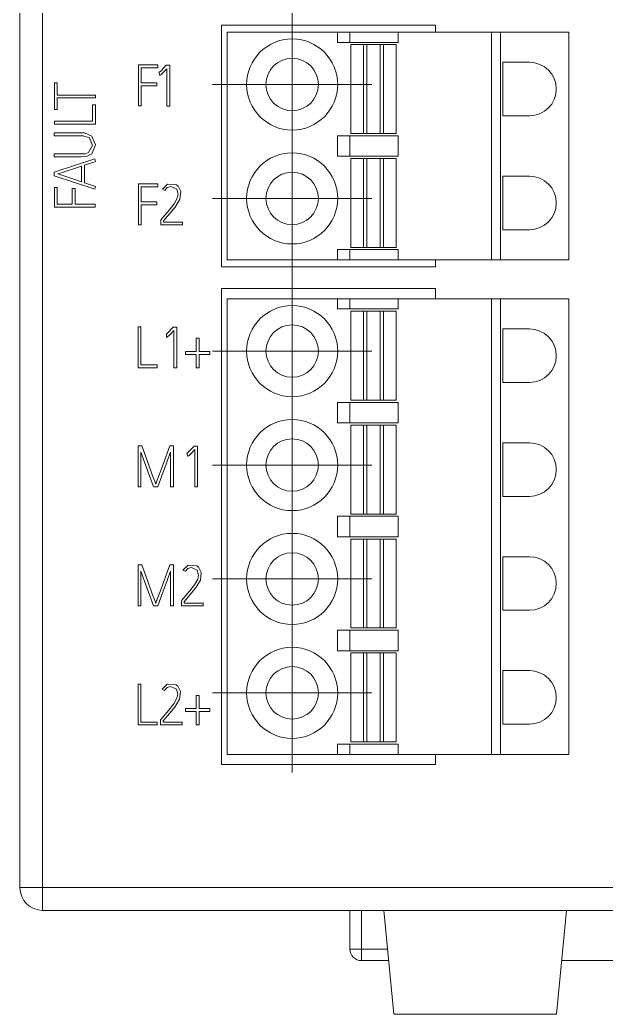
# Model space of a CAD drawing. Header units: millimetres. Extents: x 41350 to 54029, y 25852 to 34717.
# Drawn here: x 47228.4 to 47254.15, y 33416.35 to 33459.99 of the extents above; entities that cross this region are included whole.
import ezdxf

# ---------------------------------------------------------------- set-up
doc = ezdxf.new("R2010")
doc.units = ezdxf.units.MM
doc.set_wipeout_variables(frame=1)
doc.layers.add('! NO PLOT !', color=7, linetype='Continuous', true_color=0xff75dd, plot=False)
doc.layers.add('000-PI-Oprema', color=30, linetype='Continuous', lineweight=5)

# ---------------------------------------------------------------- blocks, each defined once
blk = doc.blocks.new('6GK5206-2BS00-2AC2')
at = {"layer": '000-PI-Oprema'}
for p, q in [((-29.997042, -72.5), (-29.997042, 0.23793)), ((29.002958, -73.5), (-28.997042, -73.5)), ((-15.497042, -75.201749), (-15.497042, -73.499891)), ((-14.997042, -73.499956), (-14.997042, -75.201749)), ((-14.008649, -73.50007), (-13.569341, -78.05164)), ((-5.985435, -73.50007), (-6.424743, -78.05164)), ((-14.997042, -75.201749), (-15.497042, -75.201749)), ((-14.997042, -75.701749), (-14.997042, -75.201749)), ((-14.997042, -75.201749), (-13.844342, -75.201749)), ((-13.79604, -75.701749), (-14.997042, -75.701749)), ((-6.197813, -75.701749), (2.577999, -75.701749)), ((-6.424743, -78.05164), (-13.569341, -78.05164))]:
    blk.add_line(p, q, dxfattribs=at)
blk.add_arc((-14.997042, -75.201749), 0.5, 180, 270, dxfattribs=at)
blk.add_wipeout([(-29.591861, 72.631131), (-9.303593, 72.631131), (-9.146516, 72.646227), (-8.983075, 72.649161), (-8.90759, 72.631131), (-8.899498, 72.5), (29.002958, 72.5), (29.002958, -72.5), (-28.997042, -72.5), (-28.997042, 1.482354), (-29.379178, 1.619586), (-29.597041, 2.081522), (-29.59186, 72.631132)]).dxf.layer = '000-PI-Oprema'
for p, q in [((-28.997042, -0.711035), (-28.997042, -72.5)), ((-18.037042, -40.743966), (-18.037042, -33.746766)), ((-11.747042, -34.648), (-21.147042, -34.648)), ((-21.147042, -34.648), (-21.147042, -45.248)), ((-11.747042, -34.945381), (-11.747042, -34.648)), ((-20.887039, -34.948), (-20.897042, -34.948)), ((-20.897042, -34.948), (-20.897042, -44.945366)), ((-20.887042, -34.945366), (-16.043272, -34.945366)), ((-20.887042, -44.945366), (-20.887042, -34.945366)), ((-16.043272, -34.945366), (-15.50635, -34.945366)), ((-16.043272, -35.395366), (-16.043272, -34.945366)), ((-15.50635, -34.945366), (-13.387042, -34.945366)), ((-15.50635, -35.395366), (-15.50635, -34.945366)), ((-13.387042, -34.945366), (-9.287042, -34.945366)), ((-13.387042, -35.395366), (-13.387042, -34.945366)), ((-9.287042, -34.945366), (-8.887042, -34.945366)), ((-9.287042, -44.945366), (-9.287042, -34.945366)), ((-8.887042, -34.945366), (-5.887042, -34.945366)), ((-8.887042, -44.945366), (-8.887042, -34.945366)), ((-5.887042, -44.945366), (-5.887042, -34.945366)), ((-16.043272, -35.395366), (-15.50635, -35.395366)), ((-15.50635, -35.395366), (-13.387042, -35.395366)), ((-15.462042, -35.495366), (-14.903254, -35.495366)), ((-15.462042, -39.395366), (-15.462042, -35.495366)), ((-14.903254, -35.495366), (-14.754931, -35.495366)), ((-14.903254, -39.395366), (-14.903254, -35.495366)), ((-14.754931, -35.495366), (-14.169153, -35.495366)), ((-14.754931, -39.395366), (-14.754931, -35.495366)), ((-14.169153, -35.495366), (-14.02083, -35.495366)), ((-14.169153, -39.395366), (-14.169153, -35.495366)), ((-14.02083, -35.495366), (-13.462042, -35.495366)), ((-14.02083, -39.395366), (-14.02083, -35.495366)), ((-13.462042, -39.395366), (-13.462042, -35.495366)), ((-23.93456, -36.388), (-24.790676, -36.388)), ((-24.790676, -36.388), (-24.790676, -38.18288)), ((-24.66341, -37.174265), (-24.66341, -36.515265)), ((-24.66341, -36.515265), (-23.93456, -36.515265)), ((-23.93456, -36.515265), (-23.93456, -36.388)), ((-23.572512, -36.397874), (-23.590066, -36.417987)), ((-23.415259, -36.397874), (-23.572512, -36.397874)), ((-23.539964, -36.552567), (-23.539964, -38.19056)), ((-23.415259, -38.19056), (-23.415259, -36.397874)), ((-7.612042, -36.270366), (-8.787042, -36.270366)), ((-8.787042, -36.270366), (-8.787042, -38.620366)), ((-23.889578, -36.72006), (-23.874584, -36.71494)), ((-23.874584, -36.71494), (-23.866905, -36.842205)), ((-28.479482, -37.173255), (-28.479482, -38.348996)), ((-28.352216, -37.173255), (-28.479482, -37.173255)), ((-28.352216, -37.70755), (-28.352216, -37.173255)), ((-23.979176, -37.174265), (-24.66341, -37.174265)), ((-24.66341, -38.18288), (-24.66341, -37.298971)), ((-24.66341, -37.298971), (-23.979176, -37.298971)), ((-23.979176, -37.298971), (-23.979176, -37.174265)), ((-21.535642, -37.245366), (-14.538442, -37.245366)), ((-26.682042, -37.70755), (-28.352216, -37.70755)), ((-28.352216, -38.348996), (-28.352216, -37.834815)), ((-28.352216, -37.834815), (-26.682042, -37.834815)), ((-26.682042, -37.834815), (-26.682042, -37.70755)), ((-28.479482, -38.348996), (-28.352216, -38.348996)), ((-26.682042, -38.139082), (-26.809307, -38.139082)), ((-26.809307, -38.139082), (-26.809307, -38.853303)), ((-26.682042, -38.980569), (-26.682042, -38.139082)), ((-24.790676, -38.18288), (-24.66341, -38.18288)), ((-23.539964, -38.19056), (-23.415259, -38.19056)), ((-18.037042, -45.743966), (-18.037042, -38.746766)), ((-8.787042, -38.620366), (-7.612042, -38.620366)), ((-28.479482, -38.853303), (-28.479482, -38.980569)), ((-26.809307, -38.853303), (-28.479482, -38.853303)), ((-28.479482, -38.980569), (-26.682042, -38.980569)), ((-28.484602, -39.372239), (-28.484602, -39.499504)), ((-16.043272, -40.395366), (-16.043272, -39.495366)), ((-16.043272, -39.495366), (-15.50635, -39.495366)), ((-15.50635, -40.395366), (-15.50635, -39.495366)), ((-15.50635, -39.495366), (-13.387042, -39.495366)), ((-14.903254, -39.395366), (-15.462042, -39.395366)), ((-14.754931, -39.395366), (-14.903254, -39.395366)), ((-14.169153, -39.395366), (-14.754931, -39.395366)), ((-14.02083, -39.395366), (-14.169153, -39.395366)), ((-13.462042, -39.395366), (-14.02083, -39.395366)), ((-13.387042, -40.395366), (-13.387042, -39.495366)), ((-28.484602, -40.291255), (-28.484602, -40.418521)), ((-26.70947, -40.508118), (-28.484602, -41.089955)), ((-26.669608, -40.630264), (-26.70947, -40.508118)), ((-16.043272, -40.395366), (-15.50635, -40.395366)), ((-15.50635, -40.395366), (-13.387042, -40.395366)), ((-15.462042, -40.495366), (-14.903254, -40.495366)), ((-15.462042, -44.395366), (-15.462042, -40.495366)), ((-14.903254, -40.495366), (-14.754931, -40.495366)), ((-14.903254, -44.395366), (-14.903254, -40.495366)), ((-14.754931, -40.495366), (-14.169153, -40.495366)), ((-14.754931, -44.395366), (-14.754931, -40.495366)), ((-14.169153, -40.495366), (-14.02083, -40.495366)), ((-14.169153, -44.395366), (-14.169153, -40.495366)), ((-14.02083, -40.495366), (-13.462042, -40.495366)), ((-14.02083, -44.395366), (-14.02083, -40.495366)), ((-13.462042, -44.395366), (-13.462042, -40.495366)), ((-28.188746, -41.12616), (-27.283626, -40.832499)), ((-27.283626, -40.832499), (-27.283626, -41.519293)), ((-27.156361, -41.561715), (-27.156361, -40.790077)), ((-28.484602, -41.089955), (-28.484602, -41.249768)), ((-28.484602, -41.249768), (-26.70947, -41.846233)), ((-28.324789, -41.169679), (-28.188746, -41.12616)), ((-8.787042, -41.270366), (-8.787042, -43.620366)), ((-7.612042, -41.270366), (-8.787042, -41.270366)), ((-28.354776, -41.771629), (-28.482042, -41.771629)), ((-28.482042, -41.771629), (-28.482042, -42.627745)), ((-28.354776, -42.500479), (-28.354776, -41.771629)), ((-27.571071, -41.816245), (-27.695776, -41.816245)), ((-27.695776, -41.816245), (-27.695776, -42.500479)), ((-27.571071, -42.500479), (-27.571071, -41.816245)), ((-26.669608, -41.726282), (-27.156361, -41.561715)), ((-26.70947, -41.846233), (-26.669608, -41.726282)), ((-23.93456, -41.613), (-24.790676, -41.613)), ((-24.790676, -41.613), (-24.790676, -43.40788)), ((-24.66341, -41.740265), (-23.93456, -41.740265)), ((-24.66341, -42.399265), (-24.66341, -41.740265)), ((-23.93456, -41.740265), (-23.93456, -41.613)), ((-23.739639, -41.835348), (-23.627368, -41.892764)), ((-21.535642, -42.245366), (-14.538442, -42.245366)), ((-28.482042, -42.627745), (-26.687162, -42.627745)), ((-27.695776, -42.500479), (-28.354776, -42.500479)), ((-26.687162, -42.500479), (-27.571071, -42.500479)), ((-26.687162, -42.627745), (-26.687162, -42.500479)), ((-23.979176, -42.399265), (-24.66341, -42.399265)), ((-24.66341, -43.40788), (-24.66341, -42.523971)), ((-24.66341, -42.523971), (-23.979176, -42.523971)), ((-23.979176, -42.523971), (-23.979176, -42.399265)), ((-23.792301, -43.165783), (-23.807295, -43.183337)), ((-23.807295, -43.183337), (-23.807295, -43.413)), ((-24.790676, -43.40788), (-24.66341, -43.40788)), ((-23.807295, -43.413), (-22.848416, -43.413)), ((-23.682224, -43.288294), (-23.682224, -43.228319)), ((-22.848416, -43.288294), (-23.682224, -43.288294)), ((-22.848416, -43.413), (-22.848416, -43.288294)), ((-8.787042, -43.620366), (-7.612042, -43.620366)), ((-16.043272, -44.495366), (-15.50635, -44.495366)), ((-16.043272, -44.945366), (-16.043272, -44.495366)), ((-15.50635, -44.495366), (-13.387042, -44.495366)), ((-15.50635, -44.945366), (-15.50635, -44.495366)), ((-14.903254, -44.395366), (-15.462042, -44.395366)), ((-14.754931, -44.395366), (-14.903254, -44.395366)), ((-14.169153, -44.395366), (-14.754931, -44.395366)), ((-14.02083, -44.395366), (-14.169153, -44.395366)), ((-13.462042, -44.395366), (-14.02083, -44.395366)), ((-13.387042, -44.945366), (-13.387042, -44.495366)), ((-20.897042, -44.945366), (-20.887039, -44.945366)), ((-20.887039, -44.945366), (-16.043272, -44.945366)), ((-15.50635, -44.945366), (-16.043272, -44.945366)), ((-13.387042, -44.945366), (-15.50635, -44.945366)), ((-9.287042, -44.945366), (-13.387042, -44.945366)), ((-11.747042, -45.248), (-11.747042, -44.945344)), ((-8.887042, -44.945366), (-9.287042, -44.945366)), ((-5.887042, -44.945366), (-8.887042, -44.945366)), ((-21.147042, -45.248), (-11.747042, -45.248)), ((-18.037042, -52.4486), (-18.037042, -45.4514)), ((-11.747042, -46.2), (-21.147042, -46.2)), ((-21.147042, -46.2), (-21.147042, -67.1)), ((-11.747042, -46.650035), (-11.747042, -46.2)), ((-20.887039, -46.65), (-20.897042, -46.65)), ((-20.897042, -46.65), (-20.897042, -66.65)), ((-20.887042, -66.65), (-20.887042, -46.65)), ((-20.887039, -46.65), (-16.043272, -46.65)), ((-15.50635, -46.65), (-16.043272, -46.65)), ((-16.043272, -46.65), (-16.043272, -47.1)), ((-13.387042, -46.65), (-15.50635, -46.65)), ((-15.50635, -46.65), (-15.50635, -47.1)), ((-13.387042, -46.65), (-9.287042, -46.65)), ((-13.387042, -46.65), (-13.387042, -47.1)), ((-9.287042, -46.65), (-8.887042, -46.65)), ((-9.287042, -66.65), (-9.287042, -46.65)), ((-8.887042, -46.65), (-5.887042, -46.65)), ((-8.887042, -66.65), (-8.887042, -46.65)), ((-5.887042, -66.65), (-5.887042, -46.65)), ((-15.50635, -47.1), (-16.043272, -47.1)), ((-13.387042, -47.1), (-15.50635, -47.1)), ((-15.462042, -47.2), (-14.903254, -47.2)), ((-15.462042, -51.1), (-15.462042, -47.2)), ((-14.903254, -47.2), (-14.754931, -47.2)), ((-14.903254, -51.1), (-14.903254, -47.2)), ((-14.754931, -47.2), (-14.169153, -47.2)), ((-14.754931, -51.1), (-14.754931, -47.2)), ((-14.169153, -47.2), (-14.02083, -47.2)), ((-14.169153, -51.1), (-14.169153, -47.2)), ((-14.02083, -47.2), (-13.462042, -47.2)), ((-14.02083, -51.1), (-14.02083, -47.2)), ((-13.462042, -51.1), (-13.462042, -47.2)), ((-24.679776, -47.88756), (-24.807042, -47.88756)), ((-24.807042, -47.88756), (-24.807042, -49.685)), ((-24.679776, -49.557734), (-24.679776, -47.88756)), ((-23.261572, -47.894874), (-23.279126, -47.914987)), ((-23.104319, -47.894874), (-23.261572, -47.894874)), ((-23.104319, -49.68756), (-23.104319, -47.894874)), ((-8.787042, -47.975), (-8.787042, -50.325)), ((-7.612042, -47.975), (-8.787042, -47.975)), ((-23.578639, -48.21706), (-23.563645, -48.21194)), ((-23.563645, -48.21194), (-23.555965, -48.339205)), ((-23.229025, -48.049567), (-23.229025, -49.68756)), ((-22.125693, -48.384187), (-22.250398, -48.384187)), ((-22.250398, -48.384187), (-22.250398, -48.963464)), ((-22.125693, -48.963464), (-22.125693, -48.384187)), ((-22.250398, -48.963464), (-22.719598, -48.963464)), ((-22.719598, -48.963464), (-22.719598, -49.090729)), ((-22.719598, -49.090729), (-22.250398, -49.090729)), ((-22.250398, -49.090729), (-22.250398, -49.685)), ((-21.651373, -48.963464), (-22.125693, -48.963464)), ((-22.125693, -49.685), (-22.125693, -49.090729)), ((-22.125693, -49.090729), (-21.651373, -49.090729)), ((-21.651373, -49.090729), (-21.651373, -48.963464)), ((-21.535642, -48.95), (-14.538442, -48.95)), ((-24.807042, -49.685), (-23.965555, -49.685)), ((-23.965555, -49.557734), (-24.679776, -49.557734)), ((-23.965555, -49.685), (-23.965555, -49.557734)), ((-23.229025, -49.68756), (-23.104319, -49.68756)), ((-22.250398, -49.685), (-22.125693, -49.685)), ((-18.037042, -57.4486), (-18.037042, -50.4514)), ((-8.787042, -50.325), (-7.612042, -50.325)), ((-16.043272, -52.1), (-16.043272, -51.2)), ((-16.043272, -51.2), (-15.50635, -51.2)), ((-15.50635, -51.2), (-13.387042, -51.2)), ((-15.50635, -52.1), (-15.50635, -51.2)), ((-14.903254, -51.1), (-15.462042, -51.1)), ((-14.754931, -51.1), (-14.903254, -51.1)), ((-14.169153, -51.1), (-14.754931, -51.1)), ((-14.02083, -51.1), (-14.169153, -51.1)), ((-13.462042, -51.1), (-14.02083, -51.1)), ((-13.387042, -52.1), (-13.387042, -51.2)), ((-16.043272, -52.1), (-15.50635, -52.1)), ((-15.50635, -52.1), (-13.387042, -52.1)), ((-14.903254, -52.2), (-15.462042, -52.2)), ((-15.462042, -52.2), (-15.462042, -56.1)), ((-14.754931, -52.2), (-14.903254, -52.2)), ((-14.903254, -52.2), (-14.903254, -56.1)), ((-14.169153, -52.2), (-14.754931, -52.2)), ((-14.754931, -52.2), (-14.754931, -56.1)), ((-14.02083, -52.2), (-14.169153, -52.2)), ((-14.169153, -52.2), (-14.169153, -56.1)), ((-13.462042, -52.2), (-14.02083, -52.2)), ((-14.02083, -52.2), (-14.02083, -56.1)), ((-13.462042, -52.2), (-13.462042, -56.1)), ((-24.647229, -53.11), (-24.807042, -53.11)), ((-24.807042, -53.11), (-24.807042, -54.91)), ((-24.350276, -53.916379), (-24.647229, -53.11)), ((-23.246578, -53.11), (-23.408952, -53.11)), ((-23.246578, -54.91), (-23.246578, -53.11)), ((-22.345116, -53.119874), (-22.36267, -53.139987)), ((-22.187863, -53.119874), (-22.345116, -53.119874)), ((-22.187863, -54.91256), (-22.187863, -53.119874)), ((-8.787042, -52.975), (-8.787042, -55.325)), ((-7.612042, -52.975), (-8.787042, -52.975)), ((-24.679776, -54.91), (-24.679776, -53.389764)), ((-24.679776, -53.389764), (-24.122808, -54.91)), ((-23.373844, -53.384644), (-23.373844, -54.91)), ((-22.662182, -53.44206), (-22.647188, -53.43694)), ((-22.647188, -53.43694), (-22.639508, -53.564205)), ((-22.312568, -53.274567), (-22.312568, -54.91256)), ((-21.535642, -53.95), (-14.538442, -53.95)), ((-24.807042, -54.91), (-24.679776, -54.91)), ((-24.122808, -54.91), (-23.940687, -54.91)), ((-23.373844, -54.91), (-23.246578, -54.91)), ((-22.312568, -54.91256), (-22.187863, -54.91256)), ((-8.787042, -55.325), (-7.612042, -55.325)), ((-18.037042, -62.4486), (-18.037042, -55.4514)), ((-16.043272, -56.2), (-15.50635, -56.2)), ((-16.043272, -57.1), (-16.043272, -56.2)), ((-15.50635, -56.2), (-13.387042, -56.2)), ((-15.50635, -57.1), (-15.50635, -56.2)), ((-14.903254, -56.1), (-15.462042, -56.1)), ((-14.754931, -56.1), (-14.903254, -56.1)), ((-14.169153, -56.1), (-14.754931, -56.1)), ((-14.02083, -56.1), (-14.169153, -56.1)), ((-13.462042, -56.1), (-14.02083, -56.1)), ((-13.387042, -57.1), (-13.387042, -56.2)), ((-16.043272, -57.1), (-15.50635, -57.1)), ((-15.50635, -57.1), (-13.387042, -57.1)), ((-15.462042, -57.2), (-14.903254, -57.2)), ((-15.462042, -61.1), (-15.462042, -57.2)), ((-14.903254, -57.2), (-14.754931, -57.2)), ((-14.903254, -61.1), (-14.903254, -57.2)), ((-14.754931, -57.2), (-14.169153, -57.2)), ((-14.754931, -61.1), (-14.754931, -57.2)), ((-14.169153, -57.2), (-14.02083, -57.2)), ((-14.169153, -61.1), (-14.169153, -57.2)), ((-14.02083, -57.2), (-13.462042, -57.2)), ((-14.02083, -61.1), (-14.02083, -57.2)), ((-13.462042, -61.1), (-13.462042, -57.2)), ((-7.612042, -57.975), (-8.787042, -57.975)), ((-8.787042, -57.975), (-8.787042, -60.325)), ((-24.647229, -58.335), (-24.807042, -58.335)), ((-24.807042, -58.335), (-24.807042, -60.135)), ((-24.350276, -59.141379), (-24.647229, -58.335)), ((-23.246578, -58.335), (-23.408952, -58.335)), ((-23.246578, -60.135), (-23.246578, -58.335)), ((-24.679776, -60.135), (-24.679776, -58.614764)), ((-24.679776, -58.614764), (-24.122808, -60.135)), ((-23.373844, -58.609644), (-23.373844, -60.135)), ((-22.836989, -58.557348), (-22.724717, -58.614764)), ((-21.535642, -58.95), (-14.538442, -58.95)), ((-24.807042, -60.135), (-24.679776, -60.135)), ((-24.122808, -60.135), (-23.940687, -60.135)), ((-23.373844, -60.135), (-23.246578, -60.135)), ((-22.88965, -59.887783), (-22.904644, -59.905337)), ((-22.904644, -59.905337), (-22.904644, -60.135)), ((-22.904644, -60.135), (-21.945766, -60.135)), ((-22.779573, -60.010294), (-22.779573, -59.950319)), ((-21.945766, -60.010294), (-22.779573, -60.010294)), ((-21.945766, -60.135), (-21.945766, -60.010294)), ((-18.037042, -67.4486), (-18.037042, -60.4514)), ((-8.787042, -60.325), (-7.612042, -60.325)), ((-16.043272, -61.2), (-15.50635, -61.2)), ((-16.043272, -62.1), (-16.043272, -61.2)), ((-15.50635, -62.1), (-15.50635, -61.2)), ((-15.50635, -61.2), (-13.387042, -61.2)), ((-14.903254, -61.1), (-15.462042, -61.1)), ((-14.754931, -61.1), (-14.903254, -61.1)), ((-14.169153, -61.1), (-14.754931, -61.1)), ((-14.02083, -61.1), (-14.169153, -61.1)), ((-13.462042, -61.1), (-14.02083, -61.1)), ((-13.387042, -62.1), (-13.387042, -61.2)), ((-16.043272, -62.1), (-15.50635, -62.1)), ((-15.50635, -62.1), (-13.387042, -62.1)), ((-15.462042, -62.2), (-14.903254, -62.2)), ((-15.462042, -66.1), (-15.462042, -62.2)), ((-14.903254, -62.2), (-14.754931, -62.2)), ((-14.903254, -66.1), (-14.903254, -62.2)), ((-14.754931, -62.2), (-14.169153, -62.2)), ((-14.754931, -66.1), (-14.754931, -62.2)), ((-14.169153, -62.2), (-14.02083, -62.2)), ((-14.169153, -66.1), (-14.169153, -62.2)), ((-14.02083, -62.2), (-13.462042, -62.2)), ((-14.02083, -66.1), (-14.02083, -62.2)), ((-13.462042, -66.1), (-13.462042, -62.2)), ((-8.787042, -62.975), (-8.787042, -65.325)), ((-7.612042, -62.975), (-8.787042, -62.975)), ((-24.679776, -63.56256), (-24.807042, -63.56256)), ((-24.807042, -63.56256), (-24.807042, -65.36)), ((-24.679776, -65.232734), (-24.679776, -63.56256)), ((-23.753446, -63.782348), (-23.641174, -63.839764)), ((-22.125693, -64.059187), (-22.250398, -64.059187)), ((-22.250398, -64.059187), (-22.250398, -64.638464)), ((-22.125693, -64.638464), (-22.125693, -64.059187)), ((-21.535642, -63.95), (-14.538442, -63.95)), ((-22.250398, -64.638464), (-22.719598, -64.638464)), ((-22.719598, -64.638464), (-22.719598, -64.765729)), ((-22.719598, -64.765729), (-22.250398, -64.765729)), ((-22.250398, -64.765729), (-22.250398, -65.36)), ((-21.651373, -64.638464), (-22.125693, -64.638464)), ((-22.125693, -65.36), (-22.125693, -64.765729)), ((-22.125693, -64.765729), (-21.651373, -64.765729)), ((-21.651373, -64.765729), (-21.651373, -64.638464)), ((-24.807042, -65.36), (-23.965555, -65.36)), ((-23.965555, -65.232734), (-24.679776, -65.232734)), ((-23.965555, -65.36), (-23.965555, -65.232734)), ((-23.806107, -65.112783), (-23.821101, -65.130337)), ((-23.821101, -65.130337), (-23.821101, -65.36)), ((-23.821101, -65.36), (-22.862223, -65.36)), ((-23.69603, -65.235294), (-23.69603, -65.175319)), ((-22.862223, -65.235294), (-23.69603, -65.235294)), ((-22.862223, -65.36), (-22.862223, -65.235294)), ((-22.250398, -65.36), (-22.125693, -65.36)), ((-8.787042, -65.325), (-7.612042, -65.325)), ((-16.043272, -66.2), (-15.50635, -66.2)), ((-16.043272, -66.65), (-16.043272, -66.2)), ((-15.50635, -66.2), (-13.387042, -66.2)), ((-15.50635, -66.65), (-15.50635, -66.2)), ((-14.903254, -66.1), (-15.462042, -66.1)), ((-14.754931, -66.1), (-14.903254, -66.1)), ((-14.169153, -66.1), (-14.754931, -66.1)), ((-14.02083, -66.1), (-14.169153, -66.1)), ((-13.462042, -66.1), (-14.02083, -66.1)), ((-13.387042, -66.65), (-13.387042, -66.2)), ((-20.897042, -66.65), (-20.887039, -66.65)), ((-20.887039, -66.65), (-16.043272, -66.65)), ((-15.50635, -66.65), (-16.043272, -66.65)), ((-13.387042, -66.65), (-15.50635, -66.65)), ((-9.287042, -66.65), (-13.387042, -66.65)), ((-11.747042, -67.1), (-11.747042, -66.649964)), ((-8.887042, -66.65), (-9.287042, -66.65)), ((-5.887042, -66.65), (-8.887042, -66.65)), ((-21.147042, -67.1), (-11.747042, -67.1)), ((-29.997042, -72.5), (-28.997042, -72.5)), ((-28.997042, -73.5), (-28.997042, -72.5)), ((-28.997042, -72.5), (29.002958, -72.5))]:
    blk.add_line(p, q, dxfattribs=at)
for points in [[(-23.590066, -36.417987), (-23.796762, -36.639409), (-23.889578, -36.72006)], [(-23.84094, -36.837451), (-23.78799, -36.802013), (-23.719825, -36.739616), (-23.539964, -36.552567)], [(-23.866905, -36.842205), (-23.853221, -36.840623), (-23.84094, -36.837451)], [(-28.484602, -40.418521), (-27.317788, -40.418521), (-27.042985, -40.396168), (-26.841732, -40.284318), (-26.672219, -39.901526), (-26.832312, -39.51408), (-27.160771, -39.374251), (-27.174213, -39.373567), (-27.194063, -39.373025), (-27.252987, -39.372365), (-27.380142, -39.372239), (-27.601034, -39.372239), (-28.484602, -39.372239)], [(-28.484602, -39.499504), (-27.577455, -39.499504), (-27.220384, -39.499716), (-26.940838, -39.58789), (-26.800318, -39.921661), (-26.978264, -40.22895), (-27.12967, -40.284627), (-27.17193, -40.28966), (-27.187567, -40.290592), (-27.193726, -40.290714), (-27.258668, -40.291079), (-27.510511, -40.291255), (-27.705329, -40.291255), (-28.484602, -40.291255)], [(-27.156361, -40.790077), (-26.935244, -40.720011), (-26.842496, -40.688237), (-26.749865, -40.656368), (-26.669608, -40.630264)], [(-27.283626, -41.519293), (-27.665179, -41.391419), (-27.984832, -41.283039), (-28.324789, -41.169679)], [(-23.124158, -41.655421), (-23.50711, -41.625536), (-23.739639, -41.835348)], [(-23.627368, -41.892764), (-23.520675, -41.77072), (-23.367106, -41.727936), (-23.105507, -41.835348)], [(-23.050651, -41.70662), (-23.088782, -41.676307), (-23.124158, -41.655421)], [(-23.105507, -41.835348), (-23.051203, -42.06013), (-23.085759, -42.237258)], [(-22.965808, -42.27968), (-22.92984, -41.949366), (-23.050651, -41.70662)], [(-23.085759, -42.237258), (-23.226397, -42.481264), (-23.444621, -42.759884), (-23.792301, -43.165783)], [(-23.682224, -43.228319), (-23.416069, -42.914786), (-23.182109, -42.628972), (-22.965808, -42.27968)], [(-23.279126, -47.914987), (-23.485822, -48.136409), (-23.578639, -48.21706)], [(-23.555965, -48.339205), (-23.542281, -48.337623), (-23.53, -48.334451)], [(-23.53, -48.334451), (-23.47705, -48.299013), (-23.408885, -48.236616), (-23.229025, -48.049567)], [(-23.408952, -53.11), (-23.526999, -53.430347), (-23.679646, -53.84131), (-23.839596, -54.270006), (-23.967969, -54.615302), (-24.02809, -54.782734)], [(-22.36267, -53.139987), (-22.569366, -53.361409), (-22.662182, -53.44206)], [(-23.940687, -54.91), (-23.703447, -54.267857), (-23.587521, -53.954847), (-23.524925, -53.786862), (-23.463516, -53.622844), (-23.373844, -53.384644)], [(-22.639508, -53.564205), (-22.625824, -53.562623), (-22.613543, -53.559451)], [(-22.613543, -53.559451), (-22.560593, -53.524013), (-22.492428, -53.461616), (-22.312568, -53.274567)], [(-24.02809, -54.782734), (-24.034295, -54.767563), (-24.044636, -54.740909), (-24.074966, -54.661324), (-24.166475, -54.418353), (-24.350276, -53.916379)], [(-23.408952, -58.335), (-23.526999, -58.655347), (-23.679646, -59.06631), (-23.839596, -59.495006), (-23.967969, -59.840302), (-24.02809, -60.007734)], [(-22.221507, -58.377421), (-22.60446, -58.347536), (-22.836989, -58.557348)], [(-22.724717, -58.614764), (-22.618025, -58.49272), (-22.464455, -58.449936), (-22.202856, -58.557348)], [(-22.148001, -58.42862), (-22.186132, -58.398307), (-22.221507, -58.377421)], [(-22.063157, -59.00168), (-22.027189, -58.671366), (-22.148001, -58.42862)], [(-23.940687, -60.135), (-23.703447, -59.492857), (-23.587521, -59.179847), (-23.524925, -59.011862), (-23.463516, -58.847844), (-23.373844, -58.609644)], [(-22.202856, -58.557348), (-22.148553, -58.78213), (-22.183108, -58.959258)], [(-24.02809, -60.007734), (-24.034295, -59.992563), (-24.044636, -59.965909), (-24.074966, -59.886324), (-24.166475, -59.643353), (-24.350276, -59.141379)], [(-22.183108, -58.959258), (-22.323747, -59.203264), (-22.541971, -59.481884), (-22.88965, -59.887783)], [(-22.779573, -59.950319), (-22.513419, -59.636786), (-22.279459, -59.350972), (-22.063157, -59.00168)], [(-23.137964, -63.602421), (-23.520916, -63.572536), (-23.753446, -63.782348)], [(-23.641174, -63.839764), (-23.534482, -63.71772), (-23.380912, -63.674936), (-23.119313, -63.782348)], [(-23.064457, -63.65362), (-23.102588, -63.623307), (-23.137964, -63.602421)], [(-22.979614, -64.22668), (-22.943646, -63.896366), (-23.064457, -63.65362)], [(-23.119313, -63.782348), (-23.06501, -64.00713), (-23.099565, -64.184258)], [(-23.099565, -64.184258), (-23.240204, -64.428264), (-23.458427, -64.706884), (-23.806107, -65.112783)], [(-23.69603, -65.175319), (-23.429876, -64.861786), (-23.195915, -64.575972), (-22.979614, -64.22668)]]:
    blk.add_lwpolyline(points, dxfattribs=at)
for centre, radius in [((-18.037042, -37.245366), 2), ((-18.037042, -37.245366), 1.15), ((-18.037042, -42.245366), 2), ((-18.037042, -42.245366), 1.15), ((-18.037042, -48.95), 2), ((-18.037042, -48.95), 1.15), ((-18.037042, -53.95), 2), ((-18.037042, -53.95), 1.15), ((-18.037042, -58.95), 2), ((-18.037042, -58.95), 1.15), ((-18.037042, -63.95), 2), ((-18.037042, -63.95), 1.15)]:
    blk.add_circle(centre, radius, dxfattribs=at)
for centre, radius, start, end in [((-7.612042, -37.445366), 1.175, 270, 90), ((-7.612042, -42.445366), 1.175, 270, 90), ((-7.612042, -49.15), 1.175, 270, 90), ((-7.612042, -54.15), 1.175, 270, 90), ((-7.612042, -59.15), 1.175, 270, 90), ((-7.612042, -64.15), 1.175, 270, 90), ((-28.997042, -72.5), 1, 180, 270)]:
    blk.add_arc(centre, radius, start, end, dxfattribs=at)

msp = doc.modelspace()

# ---------------------------------------------------------------- block references
at = {"layer": '! NO PLOT !'}
msp.add_blockref('6GK5206-2BS00-2AC2', (47258.394, 33494.397), dxfattribs=at)

doc.saveas('drawing.dxf')
